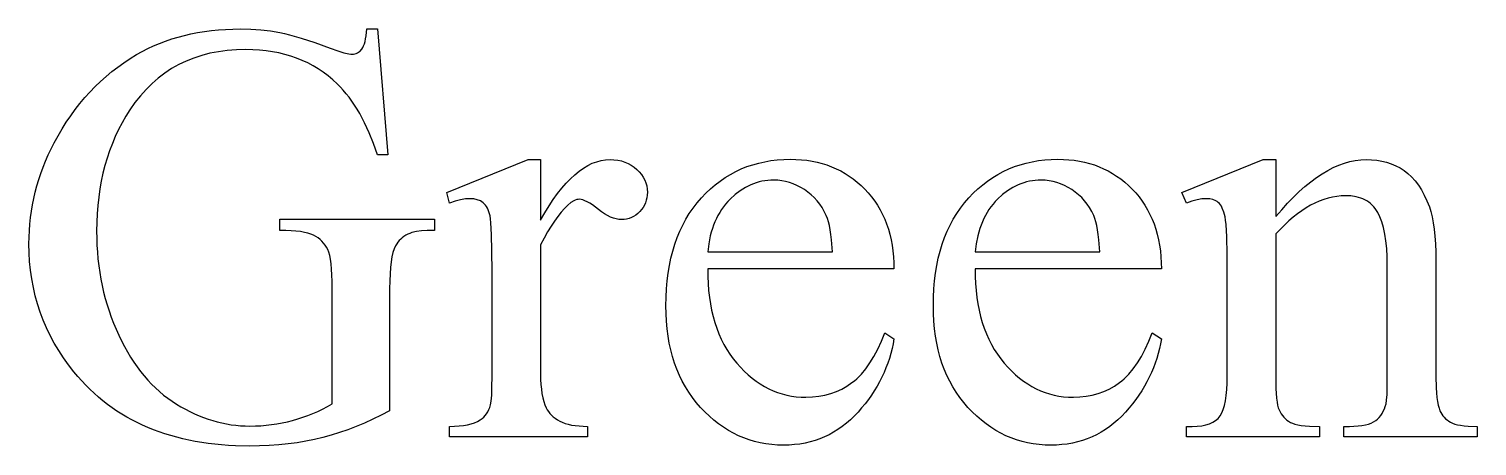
# Model space of a CAD drawing. Extents: x 7 to 905, y -397 to 592.
# Drawn here: x 288.3 to 360.9, y -331.3 to -310.4 of the extents above; entities that cross this region are included whole.
import ezdxf

# ---------------------------------------------------------------- set-up
doc = ezdxf.new("R2010")
doc.units = 0
doc.header["$MEASUREMENT"] = 0
doc.layers.add('POCKET_2_4MM', color=3, linetype='CONTINUOUS')

msp = doc.modelspace()

# ---------------------------------------------------------------- linework, layer by layer
at = {"layer": 'POCKET_2_4MM'}
for points in [[(305.745, -310.371), (306.261, -316.683), (305.745, -316.683), (305.542, -316.112), (305.325, -315.576), (305.094, -315.077), (304.849, -314.615), (304.721, -314.397), (304.589, -314.189), (304.454, -313.989), (304.315, -313.799), (304.173, -313.618), (304.027, -313.446), (303.877, -313.283), (303.724, -313.129), (303.497, -312.92), (303.262, -312.724), (303.019, -312.542), (302.768, -312.374), (302.509, -312.219), (302.243, -312.077), (301.968, -311.949), (301.685, -311.835), (301.394, -311.734), (301.096, -311.646), (300.789, -311.572), (300.475, -311.511), (300.152, -311.464), (299.822, -311.43), (299.483, -311.41), (299.137, -311.403), (298.667, -311.415), (298.211, -311.45), (297.769, -311.51), (297.341, -311.592), (296.928, -311.698), (296.529, -311.828), (296.145, -311.982), (295.774, -312.159), (295.418, -312.36), (295.077, -312.584), (294.749, -312.832), (294.436, -313.104), (294.137, -313.399), (293.852, -313.718), (293.582, -314.061), (293.326, -314.427), (293.124, -314.75), (292.935, -315.08), (292.76, -315.418), (292.597, -315.763), (292.447, -316.117), (292.31, -316.477), (292.187, -316.846), (292.076, -317.222), (291.978, -317.605), (291.894, -317.997), (291.822, -318.395), (291.763, -318.802), (291.718, -319.216), (291.685, -319.637), (291.666, -320.067), (291.659, -320.504), (291.664, -320.859), (291.677, -321.211), (291.698, -321.559), (291.728, -321.903), (291.767, -322.243), (291.815, -322.579), (291.871, -322.911), (291.936, -323.24), (292.009, -323.564), (292.091, -323.884), (292.182, -324.201), (292.282, -324.513), (292.39, -324.822), (292.506, -325.127), (292.632, -325.428), (292.765, -325.725), (292.906, -326.015), (293.053, -326.295), (293.204, -326.565), (293.361, -326.826), (293.524, -327.077), (293.692, -327.317), (293.865, -327.548), (294.043, -327.769), (294.227, -327.981), (294.416, -328.182), (294.611, -328.374), (294.811, -328.555), (295.016, -328.727), (295.226, -328.889), (295.442, -329.041), (295.664, -329.183), (295.888, -329.317), (296.113, -329.441), (296.339, -329.557), (296.566, -329.664), (296.793, -329.763), (297.021, -329.853), (297.25, -329.935), (297.48, -330.008), (297.71, -330.072), (297.941, -330.128), (298.173, -330.175), (298.406, -330.214), (298.639, -330.244), (298.873, -330.265), (299.108, -330.278), (299.344, -330.282), (299.619, -330.278), (299.892, -330.265), (300.163, -330.243), (300.431, -330.212), (300.698, -330.173), (300.961, -330.125), (301.223, -330.068), (301.482, -330.002), (301.739, -329.928), (301.994, -329.845), (302.246, -329.755), (302.496, -329.655), (302.744, -329.548), (302.989, -329.432), (303.233, -329.308), (303.473, -329.176), (303.473, -323.394), (303.47, -323.035), (303.459, -322.707), (303.441, -322.412), (303.416, -322.15), (303.384, -321.92), (303.345, -321.723), (303.298, -321.558), (303.245, -321.425), (303.184, -321.313), (303.115, -321.207), (303.038, -321.108), (302.954, -321.016), (302.861, -320.931), (302.761, -320.853), (302.653, -320.782), (302.537, -320.717), (302.406, -320.66), (302.252, -320.611), (302.075, -320.569), (301.875, -320.535), (301.652, -320.508), (301.407, -320.489), (301.139, -320.478), (300.848, -320.474), (300.848, -319.914), (308.591, -319.914), (308.591, -320.474), (308.223, -320.474), (307.946, -320.486), (307.693, -320.522), (307.462, -320.582), (307.354, -320.621), (307.253, -320.666), (307.157, -320.717), (307.067, -320.774), (306.982, -320.837), (306.904, -320.905), (306.83, -320.98), (306.763, -321.061), (306.701, -321.148), (306.645, -321.241), (306.575, -321.394), (306.515, -321.58), (306.465, -321.8), (306.423, -322.052), (306.391, -322.338), (306.368, -322.657), (306.354, -323.009), (306.35, -323.394), (306.35, -329.515), (305.926, -329.736), (305.504, -329.942), (305.084, -330.133), (304.664, -330.308), (304.247, -330.468), (303.83, -330.613), (303.415, -330.743), (303.001, -330.857), (302.583, -330.958), (302.152, -331.045), (301.711, -331.118), (301.257, -331.178), (300.793, -331.225), (300.316, -331.258), (299.828, -331.279), (299.329, -331.285), (298.615, -331.271), (298.267, -331.253), (297.923, -331.227), (297.586, -331.194), (297.253, -331.155), (296.926, -331.107), (296.605, -331.053), (296.289, -330.991), (295.978, -330.922), (295.673, -330.846), (295.374, -330.763), (295.079, -330.672), (294.791, -330.574), (294.507, -330.469), (294.229, -330.356), (293.957, -330.236), (293.69, -330.109), (293.428, -329.975), (293.172, -329.833), (292.922, -329.685), (292.676, -329.528), (292.437, -329.365), (292.202, -329.195), (291.973, -329.017), (291.75, -328.832), (291.532, -328.639), (291.319, -328.44), (291.112, -328.233), (290.911, -328.018), (290.714, -327.797), (290.524, -327.568), (290.25, -327.217), (289.995, -326.858), (289.757, -326.493), (289.536, -326.121), (289.334, -325.743), (289.148, -325.357), (288.981, -324.966), (288.831, -324.567), (288.699, -324.162), (288.584, -323.75), (288.487, -323.331), (288.408, -322.906), (288.346, -322.474), (288.302, -322.035), (288.276, -321.59), (288.267, -321.138), (288.272, -320.809), (288.287, -320.481), (288.312, -320.155), (288.346, -319.832), (288.391, -319.509), (288.445, -319.189), (288.51, -318.87), (288.584, -318.553), (288.668, -318.238), (288.762, -317.924), (288.866, -317.612), (288.98, -317.302), (289.104, -316.994), (289.238, -316.687), (289.382, -316.382), (289.535, -316.079), (289.728, -315.724), (289.929, -315.38), (290.139, -315.047), (290.358, -314.724), (290.585, -314.411), (290.821, -314.108), (291.066, -313.816), (291.32, -313.534), (291.583, -313.263), (291.854, -313.002), (292.134, -312.752), (292.423, -312.511), (292.72, -312.281), (293.026, -312.062), (293.341, -311.853), (293.665, -311.654), (293.943, -311.499), (294.227, -311.353), (294.517, -311.218), (294.814, -311.093), (295.116, -310.977), (295.425, -310.872), (295.741, -310.777), (296.062, -310.692), (296.39, -310.616), (296.723, -310.551), (297.063, -310.496), (297.41, -310.451), (297.762, -310.416), (298.121, -310.391), (298.486, -310.376), (298.857, -310.371), (299.39, -310.382), (299.899, -310.415), (300.382, -310.47), (300.841, -310.548), (301.075, -310.599), (301.333, -310.663), (301.919, -310.832), (302.598, -311.054), (303.37, -311.329), (303.749, -311.465), (304.06, -311.562), (304.302, -311.62), (304.398, -311.634), (304.476, -311.639), (304.545, -311.635), (304.611, -311.623), (304.675, -311.603), (304.736, -311.575), (304.795, -311.538), (304.851, -311.494), (304.956, -311.381), (305.003, -311.309), (305.046, -311.221), (305.083, -311.118), (305.116, -310.999), (305.144, -310.865), (305.167, -310.716), (305.199, -310.371)], [(313.916, -316.919), (313.916, -319.958), (314.128, -319.59), (314.341, -319.246), (314.555, -318.925), (314.77, -318.629), (314.985, -318.356), (315.2, -318.106), (315.417, -317.881), (315.634, -317.679), (315.852, -317.501), (316.071, -317.347), (316.29, -317.216), (316.51, -317.109), (316.731, -317.026), (316.952, -316.967), (317.174, -316.931), (317.397, -316.919), (317.595, -316.927), (317.785, -316.95), (317.966, -316.989), (318.138, -317.043), (318.301, -317.112), (318.456, -317.197), (318.602, -317.298), (318.739, -317.414), (318.863, -317.539), (318.971, -317.67), (319.062, -317.806), (319.137, -317.946), (319.195, -318.092), (319.237, -318.242), (319.262, -318.397), (319.27, -318.557), (319.264, -318.698), (319.246, -318.833), (319.216, -318.963), (319.174, -319.088), (319.12, -319.207), (319.054, -319.32), (318.976, -319.428), (318.886, -319.53), (318.788, -319.623), (318.685, -319.704), (318.578, -319.773), (318.466, -319.829), (318.349, -319.872), (318.228, -319.903), (318.102, -319.922), (317.972, -319.928), (317.841, -319.92), (317.706, -319.896), (317.567, -319.857), (317.424, -319.801), (317.278, -319.73), (317.127, -319.642), (316.973, -319.539), (316.814, -319.419), (316.514, -319.197), (316.38, -319.109), (316.256, -319.038), (316.142, -318.982), (316.038, -318.942), (315.945, -318.919), (315.863, -318.911), (315.796, -318.915), (315.727, -318.929), (315.657, -318.952), (315.586, -318.984), (315.44, -319.077), (315.288, -319.206), (315.121, -319.369), (314.953, -319.557), (314.784, -319.769), (314.613, -320.006), (314.441, -320.267), (314.267, -320.552), (314.092, -320.862), (313.916, -321.197), (313.916, -327.672), (313.92, -327.943), (313.933, -328.198), (313.955, -328.436), (313.986, -328.656), (314.025, -328.86), (314.074, -329.046), (314.13, -329.215), (314.196, -329.368), (314.249, -329.465), (314.31, -329.559), (314.381, -329.648), (314.462, -329.733), (314.551, -329.814), (314.65, -329.89), (314.758, -329.963), (314.875, -330.032), (315.003, -330.094), (315.145, -330.148), (315.3, -330.193), (315.468, -330.231), (315.65, -330.26), (315.845, -330.28), (316.054, -330.293), (316.276, -330.297), (316.276, -330.828), (309.358, -330.828), (309.358, -330.297), (309.608, -330.292), (309.841, -330.277), (310.058, -330.251), (310.258, -330.216), (310.442, -330.17), (310.608, -330.115), (310.759, -330.049), (310.892, -329.973), (310.981, -329.909), (311.063, -329.837), (311.138, -329.756), (311.206, -329.666), (311.267, -329.568), (311.321, -329.461), (311.368, -329.345), (311.409, -329.22), (311.441, -329.037), (311.464, -328.737), (311.478, -328.322), (311.482, -327.79), (311.482, -322.554), (311.476, -321.493), (311.458, -320.671), (311.428, -320.088), (311.409, -319.886), (311.386, -319.744), (311.328, -319.534), (311.292, -319.441), (311.25, -319.355), (311.203, -319.277), (311.151, -319.206), (311.094, -319.143), (311.032, -319.088), (310.966, -319.039), (310.896, -318.997), (310.743, -318.933), (310.575, -318.894), (310.391, -318.881), (310.155, -318.895), (309.904, -318.936), (309.639, -319.006), (309.358, -319.102), (309.211, -318.571), (313.296, -316.919)], [(322.294, -322.406), (322.297, -322.777), (322.313, -323.138), (322.34, -323.489), (322.379, -323.829), (322.43, -324.16), (322.492, -324.48), (322.566, -324.79), (322.651, -325.091), (322.748, -325.38), (322.857, -325.66), (322.977, -325.93), (323.109, -326.189), (323.253, -326.439), (323.408, -326.678), (323.575, -326.907), (323.754, -327.126), (323.94, -327.333), (324.13, -327.527), (324.325, -327.707), (324.523, -327.874), (324.726, -328.028), (324.932, -328.169), (325.143, -328.296), (325.358, -328.409), (325.576, -328.509), (325.799, -328.596), (326.026, -328.67), (326.256, -328.73), (326.491, -328.777), (326.73, -328.81), (326.973, -328.83), (327.22, -328.837), (327.546, -328.825), (327.862, -328.791), (328.167, -328.734), (328.461, -328.654), (328.744, -328.552), (329.016, -328.426), (329.277, -328.278), (329.528, -328.107), (329.649, -328.011), (329.768, -327.908), (329.999, -327.677), (330.219, -327.413), (330.43, -327.117), (330.63, -326.788), (330.821, -326.427), (331.002, -326.033), (331.173, -325.607), (331.63, -325.902), (331.586, -326.153), (331.534, -326.401), (331.472, -326.647), (331.401, -326.889), (331.321, -327.129), (331.232, -327.366), (331.133, -327.601), (331.025, -327.832), (330.908, -328.061), (330.782, -328.286), (330.646, -328.509), (330.501, -328.729), (330.348, -328.947), (330.184, -329.161), (330.012, -329.373), (329.83, -329.582), (329.641, -329.783), (329.446, -329.971), (329.245, -330.146), (329.039, -330.308), (328.826, -330.457), (328.607, -330.593), (328.383, -330.716), (328.153, -330.826), (327.916, -330.923), (327.674, -331.008), (327.427, -331.079), (327.173, -331.137), (326.913, -331.183), (326.648, -331.215), (326.376, -331.234), (326.099, -331.241), (325.797, -331.234), (325.501, -331.211), (325.211, -331.174), (324.926, -331.123), (324.646, -331.056), (324.372, -330.974), (324.103, -330.878), (323.84, -330.767), (323.583, -330.641), (323.33, -330.501), (323.084, -330.345), (322.842, -330.175), (322.607, -329.99), (322.376, -329.79), (322.152, -329.575), (321.932, -329.346), (321.722, -329.104), (321.526, -328.851), (321.343, -328.589), (321.174, -328.316), (321.018, -328.034), (320.876, -327.741), (320.747, -327.437), (320.632, -327.124), (320.531, -326.801), (320.443, -326.467), (320.368, -326.123), (320.307, -325.769), (320.26, -325.404), (320.226, -325.03), (320.206, -324.645), (320.199, -324.25), (320.206, -323.823), (320.227, -323.407), (320.262, -323.004), (320.31, -322.612), (320.373, -322.233), (320.449, -321.865), (320.539, -321.509), (320.643, -321.165), (320.761, -320.834), (320.893, -320.514), (321.039, -320.206), (321.199, -319.909), (321.372, -319.625), (321.56, -319.353), (321.761, -319.093), (321.976, -318.844), (322.202, -318.609), (322.435, -318.39), (322.675, -318.185), (322.922, -317.996), (323.176, -317.821), (323.437, -317.662), (323.705, -317.518), (323.98, -317.39), (324.263, -317.276), (324.552, -317.177), (324.849, -317.094), (325.153, -317.026), (325.463, -316.973), (325.781, -316.935), (326.106, -316.912), (326.438, -316.905), (326.719, -316.911), (326.993, -316.928), (327.261, -316.957), (327.523, -316.998), (327.778, -317.051), (328.028, -317.115), (328.27, -317.191), (328.507, -317.279), (328.737, -317.378), (328.96, -317.489), (329.178, -317.612), (329.389, -317.747), (329.594, -317.893), (329.792, -318.051), (329.984, -318.22), (330.17, -318.402), (330.346, -318.593), (330.512, -318.792), (330.666, -318.999), (330.808, -319.213), (330.94, -319.436), (331.059, -319.667), (331.168, -319.905), (331.265, -320.151), (331.35, -320.406), (331.424, -320.668), (331.487, -320.938), (331.539, -321.216), (331.578, -321.501), (331.607, -321.795), (331.624, -322.097), (331.63, -322.406)], [(335.701, -322.406), (335.705, -322.777), (335.72, -323.138), (335.747, -323.489), (335.786, -323.829), (335.837, -324.16), (335.899, -324.48), (335.973, -324.79), (336.058, -325.091), (336.155, -325.38), (336.264, -325.66), (336.384, -325.93), (336.516, -326.189), (336.66, -326.439), (336.815, -326.678), (336.982, -326.907), (337.161, -327.126), (337.347, -327.333), (337.538, -327.527), (337.732, -327.707), (337.93, -327.874), (338.133, -328.028), (338.34, -328.169), (338.55, -328.296), (338.765, -328.409), (338.983, -328.509), (339.206, -328.596), (339.433, -328.67), (339.664, -328.73), (339.898, -328.777), (340.137, -328.81), (340.38, -328.83), (340.627, -328.837), (340.953, -328.825), (341.269, -328.791), (341.574, -328.734), (341.868, -328.654), (342.151, -328.552), (342.423, -328.426), (342.684, -328.278), (342.935, -328.107), (343.056, -328.011), (343.175, -327.908), (343.406, -327.677), (343.626, -327.413), (343.837, -327.117), (344.037, -326.788), (344.228, -326.427), (344.409, -326.033), (344.58, -325.607), (345.037, -325.902), (344.994, -326.153), (344.941, -326.401), (344.879, -326.647), (344.808, -326.889), (344.728, -327.129), (344.639, -327.366), (344.54, -327.601), (344.432, -327.832), (344.315, -328.061), (344.189, -328.286), (344.053, -328.509), (343.909, -328.729), (343.755, -328.947), (343.591, -329.161), (343.419, -329.373), (343.237, -329.582), (343.048, -329.783), (342.853, -329.971), (342.652, -330.146), (342.446, -330.308), (342.233, -330.457), (342.014, -330.593), (341.79, -330.716), (341.56, -330.826), (341.324, -330.923), (341.082, -331.008), (340.834, -331.079), (340.58, -331.137), (340.32, -331.183), (340.055, -331.215), (339.783, -331.234), (339.506, -331.241), (339.204, -331.234), (338.908, -331.211), (338.618, -331.174), (338.333, -331.123), (338.053, -331.056), (337.779, -330.974), (337.511, -330.878), (337.247, -330.767), (336.99, -330.641), (336.738, -330.501), (336.491, -330.345), (336.25, -330.175), (336.014, -329.99), (335.783, -329.79), (335.559, -329.575), (335.339, -329.346), (335.129, -329.104), (334.933, -328.851), (334.75, -328.589), (334.581, -328.316), (334.425, -328.034), (334.283, -327.741), (334.155, -327.437), (334.039, -327.124), (333.938, -326.801), (333.85, -326.467), (333.775, -326.123), (333.715, -325.769), (333.667, -325.404), (333.633, -325.03), (333.613, -324.645), (333.606, -324.25), (333.613, -323.823), (333.634, -323.407), (333.669, -323.004), (333.717, -322.612), (333.78, -322.233), (333.856, -321.865), (333.946, -321.509), (334.051, -321.165), (334.169, -320.834), (334.3, -320.514), (334.446, -320.206), (334.606, -319.909), (334.779, -319.625), (334.967, -319.353), (335.168, -319.093), (335.383, -318.844), (335.609, -318.609), (335.842, -318.39), (336.082, -318.185), (336.329, -317.996), (336.583, -317.821), (336.844, -317.662), (337.112, -317.518), (337.388, -317.39), (337.67, -317.276), (337.959, -317.177), (338.256, -317.094), (338.56, -317.026), (338.87, -316.973), (339.188, -316.935), (339.513, -316.912), (339.845, -316.905), (340.126, -316.911), (340.4, -316.928), (340.668, -316.957), (340.93, -316.998), (341.186, -317.051), (341.435, -317.115), (341.677, -317.191), (341.914, -317.279), (342.144, -317.378), (342.367, -317.489), (342.585, -317.612), (342.796, -317.747), (343.001, -317.893), (343.199, -318.051), (343.391, -318.22), (343.577, -318.402), (343.754, -318.593), (343.919, -318.792), (344.073, -318.999), (344.216, -319.213), (344.347, -319.436), (344.466, -319.667), (344.575, -319.905), (344.672, -320.151), (344.757, -320.406), (344.832, -320.668), (344.894, -320.938), (344.946, -321.216), (344.986, -321.501), (345.014, -321.795), (345.031, -322.097), (345.037, -322.406)], [(350.774, -319.781), (351.07, -319.434), (351.365, -319.11), (351.657, -318.808), (351.948, -318.529), (352.237, -318.272), (352.524, -318.037), (352.81, -317.825), (353.094, -317.635), (353.376, -317.467), (353.656, -317.322), (353.935, -317.199), (354.212, -317.098), (354.487, -317.02), (354.761, -316.964), (355.032, -316.931), (355.302, -316.919), (355.574, -316.928), (355.836, -316.954), (356.088, -316.997), (356.331, -317.058), (356.564, -317.135), (356.787, -317.231), (357.001, -317.343), (357.205, -317.473), (357.399, -317.622), (357.583, -317.794), (357.757, -317.988), (357.92, -318.204), (358.074, -318.443), (358.217, -318.705), (358.35, -318.988), (358.473, -319.294), (358.55, -319.53), (358.615, -319.796), (358.671, -320.091), (358.717, -320.415), (358.752, -320.769), (358.778, -321.152), (358.793, -321.565), (358.798, -322.008), (358.798, -327.775), (358.811, -328.365), (358.827, -328.621), (358.85, -328.852), (358.879, -329.056), (358.914, -329.235), (358.956, -329.388), (359.004, -329.515), (359.048, -329.605), (359.098, -329.69), (359.154, -329.769), (359.216, -329.843), (359.285, -329.913), (359.36, -329.977), (359.441, -330.036), (359.528, -330.091), (359.628, -330.139), (359.747, -330.181), (359.885, -330.216), (360.042, -330.245), (360.219, -330.268), (360.414, -330.284), (360.863, -330.297), (360.863, -330.828), (354.181, -330.828), (354.181, -330.297), (354.462, -330.297), (354.689, -330.293), (354.898, -330.279), (355.09, -330.257), (355.264, -330.225), (355.42, -330.185), (355.558, -330.135), (355.679, -330.077), (355.782, -330.009), (355.872, -329.933), (355.955, -329.849), (356.032, -329.755), (356.101, -329.654), (356.163, -329.543), (356.217, -329.425), (356.265, -329.297), (356.305, -329.161), (356.331, -328.992), (356.35, -328.704), (356.361, -328.299), (356.364, -327.775), (356.364, -322.244), (356.357, -321.799), (356.334, -321.385), (356.297, -321.003), (356.244, -320.653), (356.177, -320.334), (356.095, -320.047), (355.997, -319.791), (355.885, -319.567), (355.822, -319.466), (355.755, -319.372), (355.682, -319.284), (355.604, -319.202), (355.521, -319.127), (355.433, -319.059), (355.34, -318.997), (355.242, -318.942), (355.138, -318.893), (355.029, -318.851), (354.916, -318.815), (354.797, -318.786), (354.544, -318.747), (354.27, -318.734), (354.051, -318.741), (353.831, -318.764), (353.612, -318.801), (353.393, -318.853), (353.174, -318.921), (352.956, -319.003), (352.737, -319.101), (352.518, -319.213), (352.3, -319.34), (352.082, -319.483), (351.864, -319.64), (351.645, -319.812), (351.428, -319.999), (351.21, -320.202), (350.992, -320.419), (350.774, -320.651), (350.774, -327.775), (350.784, -328.395), (350.815, -328.885), (350.838, -329.08), (350.866, -329.243), (350.899, -329.374), (350.937, -329.471), (350.991, -329.574), (351.05, -329.671), (351.113, -329.76), (351.182, -329.842), (351.255, -329.916), (351.333, -329.984), (351.417, -330.045), (351.504, -330.098), (351.606, -330.145), (351.732, -330.185), (351.88, -330.219), (352.052, -330.247), (352.247, -330.269), (352.465, -330.285), (352.972, -330.297), (352.972, -330.828), (346.291, -330.828), (346.291, -330.297), (346.586, -330.297), (346.833, -330.289), (347.06, -330.264), (347.266, -330.223), (347.45, -330.166), (347.614, -330.092), (347.757, -330.003), (347.879, -329.896), (347.979, -329.773), (348.064, -329.628), (348.137, -329.452), (348.2, -329.247), (348.25, -329.012), (348.29, -328.747), (348.318, -328.453), (348.335, -328.129), (348.341, -327.775), (348.341, -322.76), (348.334, -321.662), (348.313, -320.802), (348.278, -320.18), (348.256, -319.958), (348.23, -319.796), (348.167, -319.551), (348.09, -319.349), (348.046, -319.264), (347.998, -319.19), (347.946, -319.126), (347.891, -319.073), (347.831, -319.028), (347.767, -318.989), (347.624, -318.929), (347.461, -318.893), (347.279, -318.881), (347.062, -318.895), (346.825, -318.936), (346.568, -319.006), (346.291, -319.102), (346.069, -318.571), (350.14, -316.919), (350.774, -316.919)], [(322.294, -321.551), (328.547, -321.551), (328.5, -320.95), (328.469, -320.685), (328.433, -320.445), (328.392, -320.228), (328.345, -320.035), (328.294, -319.867), (328.237, -319.722), (328.14, -319.521), (328.031, -319.331), (327.91, -319.152), (327.778, -318.984), (327.635, -318.828), (327.481, -318.682), (327.316, -318.547), (327.139, -318.424), (326.955, -318.313), (326.769, -318.217), (326.582, -318.136), (326.392, -318.07), (326.2, -318.018), (326.006, -317.981), (325.81, -317.959), (325.612, -317.952), (325.46, -317.956), (325.31, -317.967), (325.162, -317.985), (325.016, -318.011), (324.872, -318.045), (324.73, -318.086), (324.59, -318.134), (324.452, -318.19), (324.317, -318.253), (324.183, -318.324), (323.921, -318.487), (323.667, -318.68), (323.422, -318.903), (323.304, -319.025), (323.193, -319.153), (323.088, -319.286), (322.989, -319.425), (322.897, -319.571), (322.81, -319.721), (322.73, -319.878), (322.657, -320.041), (322.589, -320.209), (322.528, -320.383), (322.473, -320.563), (322.425, -320.749), (322.347, -321.138)], [(335.701, -321.551), (341.954, -321.551), (341.907, -320.95), (341.876, -320.685), (341.84, -320.445), (341.799, -320.228), (341.752, -320.035), (341.701, -319.867), (341.645, -319.722), (341.547, -319.521), (341.438, -319.331), (341.317, -319.152), (341.185, -318.984), (341.042, -318.828), (340.888, -318.682), (340.723, -318.547), (340.546, -318.424), (340.362, -318.313), (340.177, -318.217), (339.989, -318.136), (339.799, -318.07), (339.607, -318.018), (339.413, -317.981), (339.217, -317.959), (339.019, -317.952), (338.867, -317.956), (338.717, -317.967), (338.569, -317.985), (338.423, -318.011), (338.279, -318.045), (338.137, -318.086), (337.997, -318.134), (337.86, -318.19), (337.724, -318.253), (337.59, -318.324), (337.328, -318.487), (337.074, -318.68), (336.829, -318.903), (336.711, -319.025), (336.6, -319.153), (336.495, -319.286), (336.396, -319.425), (336.304, -319.571), (336.217, -319.721), (336.137, -319.878), (336.064, -320.041), (335.996, -320.209), (335.935, -320.383), (335.88, -320.563), (335.832, -320.749), (335.754, -321.138)]]:
    msp.add_lwpolyline(points, close=True, dxfattribs=at)

doc.saveas('drawing.dxf')
